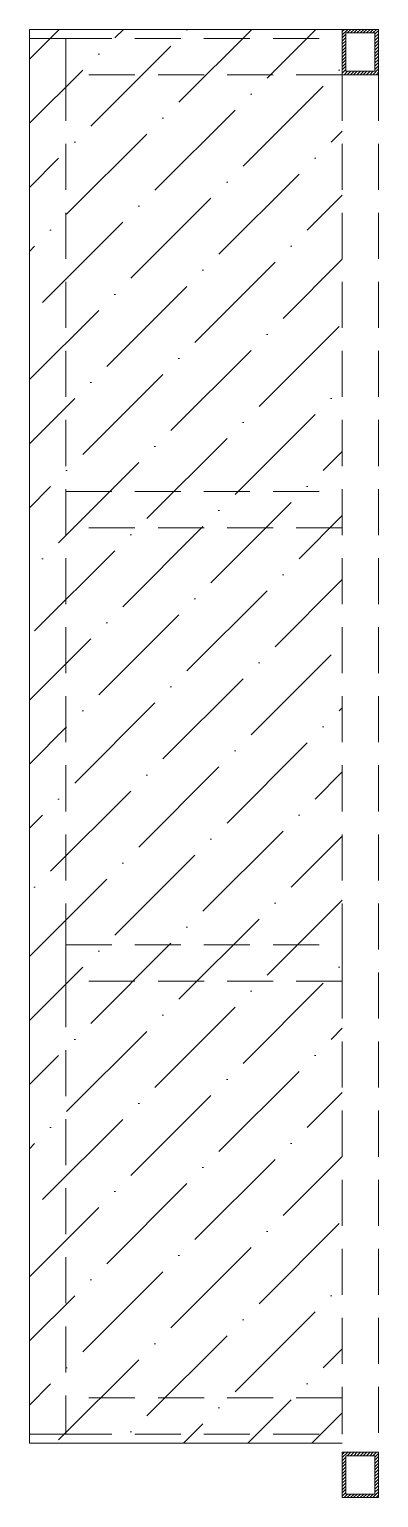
# Model space of a CAD drawing. Header units: millimetres. Extents: x 119075 to 121000, y 47500 to 55600.
import ezdxf

# ---------------------------------------------------------------- set-up
doc = ezdxf.new("R2010")
doc.units = ezdxf.units.MM
doc.header["$MEASUREMENT"] = 0
doc.linetypes.add('HIDDEN2', pattern=[4.7625, 3.175, -1.5875])
for name, color, linetype, lineweight in [('NDC_S-BEAM-STEL', 30, 'HIDDEN2', 18), ('NDC_S_HATCH MATERIAL', 8, 'CONTINUOUS', 13), ('NDC_S_SLAB', 2, 'CONTINUOUS', 20)]:
    doc.layers.add(name, color=color, linetype=linetype, lineweight=lineweight)

msp = doc.modelspace()

# ---------------------------------------------------------------- hatches: boundary and pattern name
at = {"layer": 'NDC_S_HATCH MATERIAL'}
h = msp.add_hatch(dxfattribs=at)
h.set_pattern_fill('ANSI36', color=256, scale=2000)
h.paths.add_polyline_path([(119075, 55600), (120800, 55600), (120800, 47800), (119075, 47800)])
h = msp.add_hatch(dxfattribs=at)
h.set_pattern_fill('ANSI31', color=256, scale=100)
h.set_pattern_definition([(45, (0, 7850), (-8.8388348, 8.8388348), [])])
h.paths.add_polyline_path([(121000, 55600), (120800, 55600), (120800, 55350), (121000, 55350)])
h.paths.add_polyline_path([(120980, 55370), (120820, 55370), (120820, 55580), (120980, 55580)], flags=16)
h = msp.add_hatch(dxfattribs=at)
h.set_pattern_fill('ANSI31', color=256, scale=100)
h.paths.add_polyline_path([(121000, 47750), (120800, 47750), (120800, 47500), (121000, 47500)])
h.paths.add_polyline_path([(120980, 47520), (120820, 47520), (120820, 47730), (120980, 47730)], flags=16)

# ---------------------------------------------------------------- linework, layer by layer
at = {"layer": 'NDC_S-BEAM-STEL', "ltscale": 80}
for p, q in [((119275, 55550), (119075, 55550)), ((119275, 55350), (119275, 50550)), ((120800, 55350), (120800, 47750)), ((121000, 55350), (121000, 47750)), ((119275, 50350), (119275, 48050)), ((119275, 47850), (119075, 47850))]:
    msp.add_line(p, q, dxfattribs=at)
for points in [[(120800, 55350), (119275, 55350), (119275, 55550), (120800, 55550)], [(120800, 52850), (119275, 52850), (119275, 53050), (120800, 53050)], [(120800, 50350), (119275, 50350), (119275, 50550), (120800, 50550)], [(120800, 48050), (119275, 48050), (119275, 47850), (120800, 47850)]]:
    msp.add_lwpolyline(points, close=True, dxfattribs=at)
at = {"layer": 'NDC_S_SLAB'}
msp.add_lwpolyline([(120800, 55600), (119075, 55600), (119075, 47800), (120800, 47800)], dxfattribs=at)
for points in [[(120800, 55350), (121000, 55350), (121000, 55600), (120800, 55600)], [(120820, 55370), (120980, 55370), (120980, 55580), (120820, 55580)], [(120800, 47500), (121000, 47500), (121000, 47750), (120800, 47750)], [(120820, 47520), (120980, 47520), (120980, 47730), (120820, 47730)]]:
    msp.add_lwpolyline(points, close=True, dxfattribs=at)

doc.saveas('drawing.dxf')
